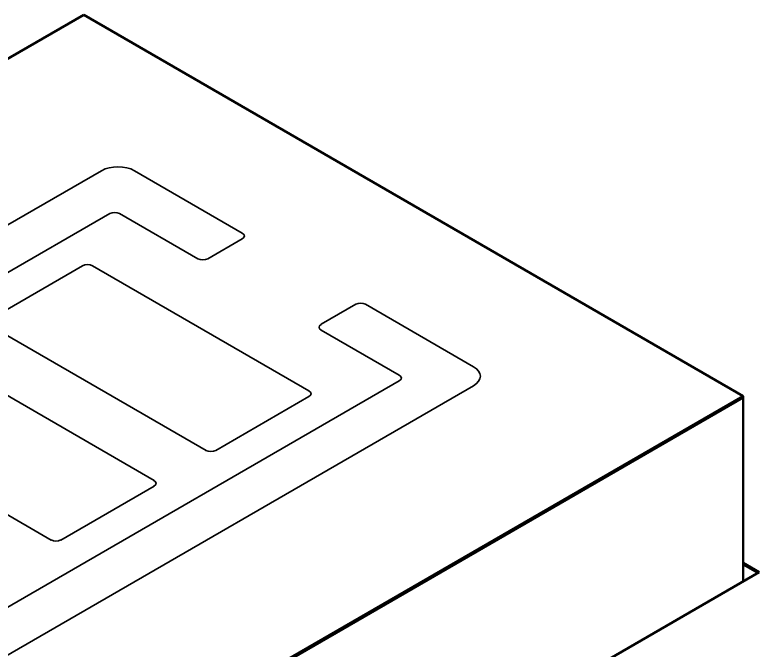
# Model space of a CAD drawing. Header units: inches. Extents: x -20.7 to 49, y -43 to 17.2.
# Drawn here: x 18.318 to 20.203, y 11.41 to 13.017 of the extents above; entities that cross this region are included whole.
import ezdxf

# ---------------------------------------------------------------- set-up
doc = ezdxf.new("R2010")
doc.units = ezdxf.units.IN
doc.header["$MEASUREMENT"] = 0
doc.layers.add('Visible (ANSI)', color=7, linetype='Continuous', lineweight=50)
doc.layers.add('Visible Narrow (ANSI)', color=7, linetype='Continuous', lineweight=35)

msp = doc.modelspace()

# ---------------------------------------------------------------- linework, layer by layer
at = {"layer": 'Visible (ANSI)'}
for p, q in [((18.4919, 13.0174), (15.8778, 11.5082)), ((20.1622, 12.053), (18.4919, 13.0174)), ((17.5482, 10.5438), (20.1622, 12.053)), ((17.5482, 10.5399), (20.1622, 12.0492)), ((20.1622, 12.053), (20.1622, 11.5839)), ((20.1622, 12.0492), (20.1622, 11.5839)), ((20.2027, 11.6073), (20.1622, 11.6306)), ((20.1993, 11.6054), (20.1622, 11.6268)), ((17.7711, 10.2034), (20.2027, 11.6073))]:
    msp.add_line(p, q, dxfattribs=at)
at = {"layer": 'Visible Narrow (ANSI)'}
for p, q in [((18.537, 12.6231), (16.6548, 11.5364)), ((18.8937, 12.4653), (18.6205, 12.6231)), ((16.8427, 11.5243), (18.5578, 12.5146)), ((18.5829, 12.5146), (18.781, 12.4002)), ((18.806, 12.4002), (18.8937, 12.4509)), ((18.489, 12.3824), (18.2533, 12.2464)), ((19.0625, 12.0658), (18.5141, 12.3824)), ((19.181, 12.285), (19.0933, 12.2344)), ((19.4793, 12.1272), (19.206, 12.285)), ((18.2533, 12.2319), (18.8017, 11.9153)), ((19.0933, 12.2199), (19.2913, 12.1056)), ((18.67, 11.8392), (18.1216, 12.1558)), ((19.2913, 12.0911), (17.5762, 11.1008)), ((17.5971, 10.9923), (19.4793, 12.079)), ((18.8268, 11.9153), (19.0625, 12.0514)), ((17.8608, 12.0053), (18.4092, 11.6886)), ((18.4342, 11.6886), (18.67, 11.8247))]:
    msp.add_line(p, q, dxfattribs=at)
for centre, major_axis, start_param, end_param in [((18.5787, 12.599), (-0.0591, 0), 3.926991, 5.497787), ((18.5704, 12.5073), (0.0177, 0), 0.785398, 2.356194), ((18.8812, 12.4581), (0.0177, 0), 5.497787, 7.068583), ((18.5016, 12.3752), (-0.0177, 0), 3.926991, 5.497787), ((18.7935, 12.4075), (0.0177, 0), 3.926991, 5.497787), ((19.1935, 12.2778), (-0.0177, 0), 3.926991, 5.497787), ((19.1058, 12.2271), (-0.0177, 0), 5.497787, 7.068583), ((19.4375, 12.1031), (0.0591, 0), 5.497787, 7.068583), ((19.2788, 12.0983), (0.0177, 0), 5.497787, 7.068583), ((19.05, 12.0586), (0.0177, 0), 5.497787, 7.068583), ((18.8142, 11.9225), (0.0177, 0), 3.926991, 5.497787), ((18.6574, 11.832), (0.0177, 0), 5.497787, 7.068583), ((18.4217, 11.6959), (0.0177, 0), 3.926991, 5.497787)]:
    msp.add_ellipse(centre, major_axis=major_axis, ratio=0.57735, start_param=start_param, end_param=end_param, dxfattribs=at)

doc.saveas('drawing.dxf')
